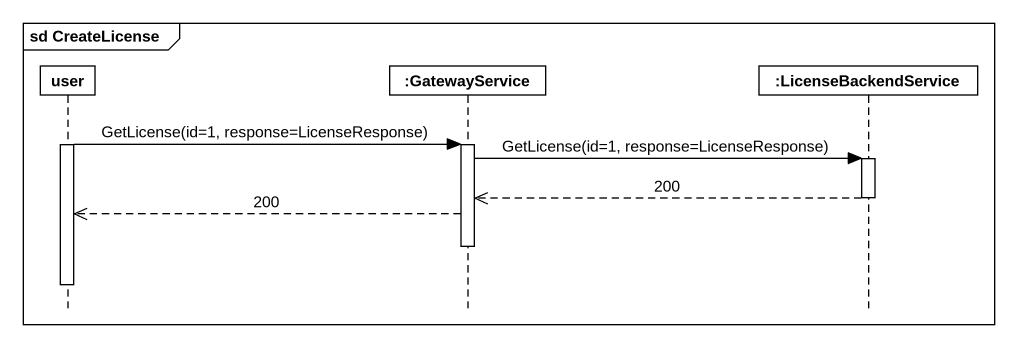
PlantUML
@startuml
mainframe sd CreateLicense
hide footbox
participant user #FFFFFF
participant ":GatewayService" as GatewayService #FFFFFF
participant ":LicenseBackendService" as LicenseBackendService #FFFFFF

activate user
user -> GatewayService : GetLicense(id=1, response=LicenseResponse)
activate GatewayService
GatewayService -> LicenseBackendService : GetLicense(id=1, response=LicenseResponse)
activate LicenseBackendService
LicenseBackendService -->> GatewayService : 200
deactivate LicenseBackendService
GatewayService -->> user : 200
deactivate GatewayService
deactivate user
@enduml
